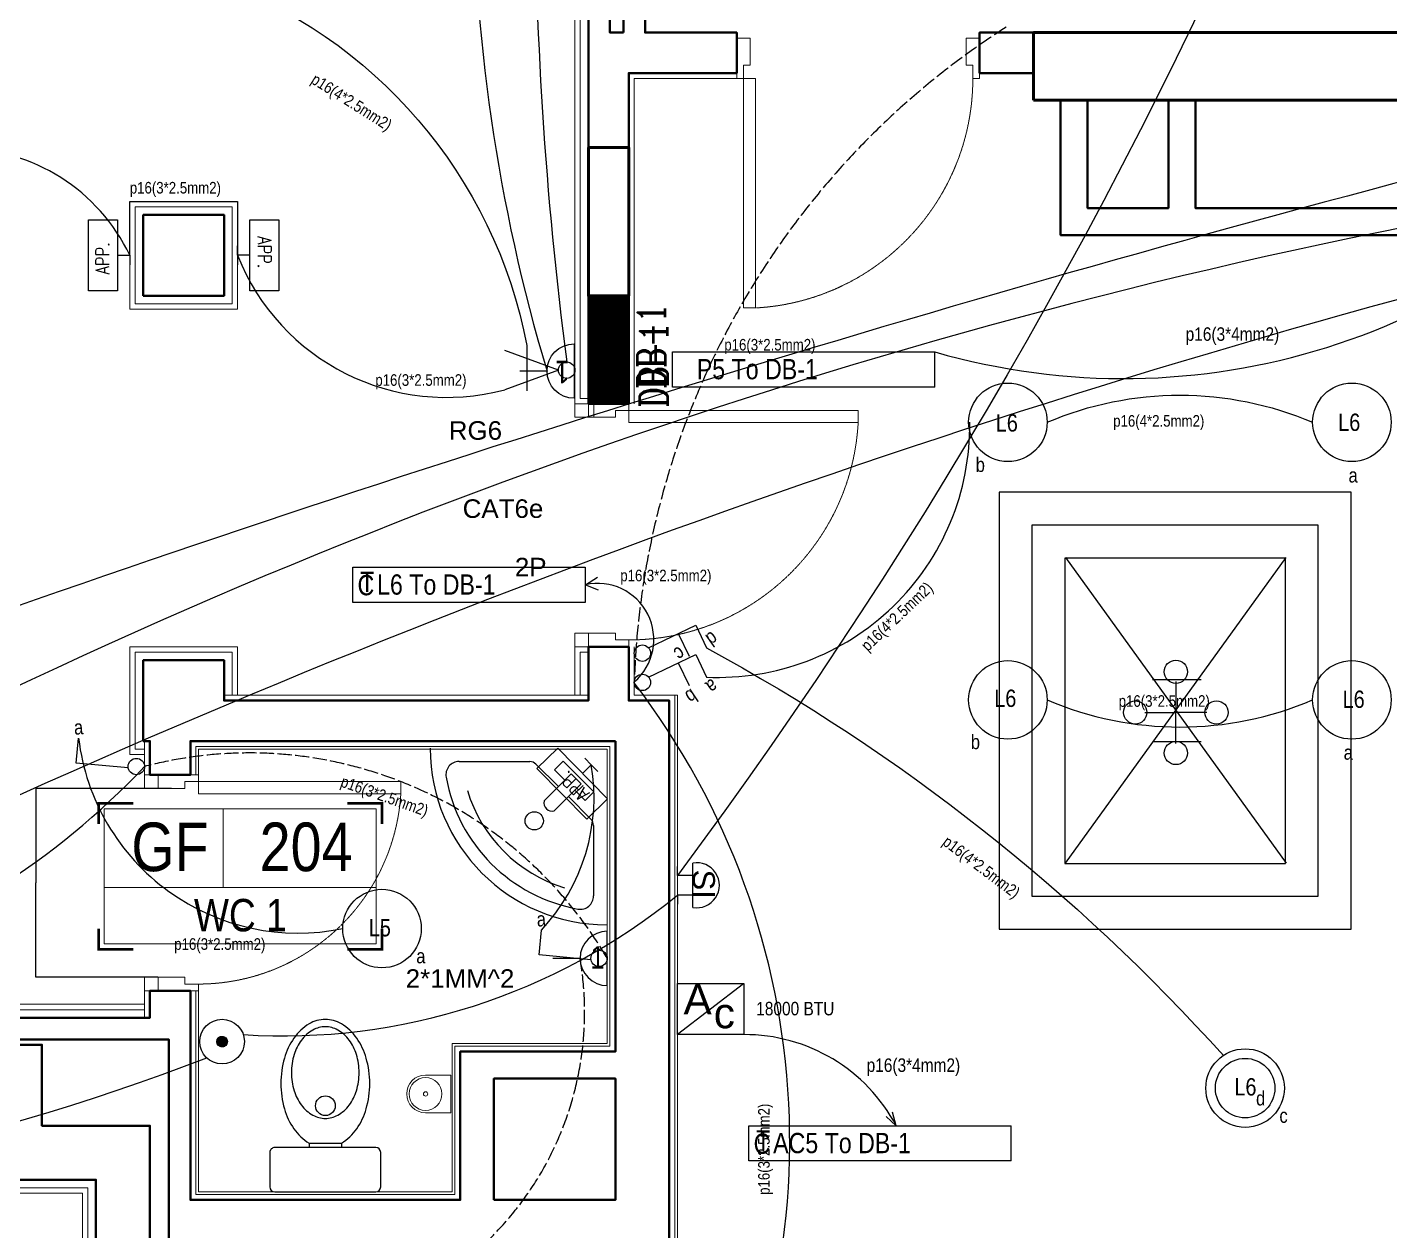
# Model space of a CAD drawing. Header units: inches. Extents: x 23642 to 146359, y -5490 to 33031.
# Drawn here: x 35380 to 41151, y 11859 to 16955 of the extents above; entities that cross this region are included whole.
import ezdxf
from ezdxf.enums import TextEntityAlignment as Align

# ---------------------------------------------------------------- set-up
doc = ezdxf.new("R2010")
doc.units = ezdxf.units.IN
doc.header["$LTSCALE"] = 5
doc.header["$MEASUREMENT"] = 0
for name, pattern in [('120', [200000, 100000, 100000]), ('ACAD_ISO02W100', [15, 12, -3]), ('Hidden (½x)', [0.1875, 0.125, -0.0625])]:
    doc.linetypes.add(name, pattern=pattern)
for name, color, linetype, lineweight in [('00-marble', 105, 'Continuous', 20), ('00-PLASTER', 103, 'Continuous', 15), ('00-structure', 7, 'Continuous', 50), ('00-wall15-20', 30, 'Continuous', 40), ('00-wood', 35, 'Continuous', 18), ('00_Annotation', 231, 'Continuous', 15), ('_att-Text', 241, 'Continuous', 20), ('_hidden', 253, 'Hidden (½x)', 9), ('equipments', 137, 'Continuous', 13), ('section2', 5, 'Continuous', 35)]:
    doc.layers.add(name, color=color, linetype=linetype, lineweight=lineweight)
for name, color, linetype in [('1lowpower', 4, 'Continuous'), ('furn', 7, 'Continuous'), ('Lighting', 3, 'Continuous'), ('LowPower', 4, 'Continuous'), ('Power', 2, 'Continuous'), ('WALL1', 7, 'Continuous')]:
    doc.layers.add(name, color=color, linetype=linetype)
doc.styles.add('ROMANC', font='romanc', dxfattribs={"height": 0.3})
doc.styles.add('ROMANS', font='')
doc.styles.get("Standard").update_dxf_attribs({"font": 'arial.ttf'})
doc.styles.add('STYLE5', font='', dxfattribs={"height": 20})
doc.styles.get('ROMANS').set_extended_font_data('Arial Narrow')
doc.styles.get('STYLE5').set_extended_font_data('Arial Narrow')
doc.dimstyles.get("Standard").update_dxf_attribs({"dimtxt": 0.18, "dimasz": 0.18, "dimexe": 0.18, "dimexo": 0.0625, "dimgap": 0.09, "dimtad": 0, "dimtih": 1, "dimtoh": 1, "dimdec": 4, "dimzin": 0, "dimdsep": 46, "dimtxsty": 'Standard', "dimcen": 0.09, "dimadec": 0, "dimazin": 0, "dimtfac": 1, "dimtdec": 4, "dimtofl": 0, "dimtmove": 0, "dimatfit": 3, "dimfxl": 1, "dimtolj": 1, "dimtzin": 0, "dimarcsym": 0})

# ---------------------------------------------------------------- blocks, each defined once
blk = doc.blocks.new('door 900x150')
at = {"layer": '00-wood'}
for points in [[(70, 0), (70, 850), (25, 850), (25, 0)], [(0, 0), (25, 0), (25, -50), (50, -50), (50, -150), (0, -150)], [(900, 0), (875, 0), (875, -50), (850, -50), (850, -150), (900, -150)]]:
    blk.add_lwpolyline(points, close=True, dxfattribs=at)
at = {"layer": '_hidden'}
blk.add_arc((22.8, -0.9), 852.2, 0.0583, 86.8267, dxfattribs=at)
blk = doc.blocks.new('door 80x150')
at = {"layer": '00-wood'}
for points in [[(0, 800), (0, 775), (-50, 775), (-50, 750), (-150, 750), (-150, 800)], [(0, 70), (750, 70), (750, 25), (0, 25)], [(0, 0), (0, 25), (-50, 25), (-50, 50), (-150, 50), (-150, 0)]]:
    blk.add_lwpolyline(points, close=True, dxfattribs=at)
at = {"layer": '_hidden'}
blk.add_arc((-1, 22.5), 752.5, 3.6181, 89.9248, dxfattribs=at)
blk = doc.blocks.new('ROOM TAG')
at = {"layer": '00_Annotation', "lineweight": 25, "const_width": 10}
for points in [[(-332.6, 312.4), (-461.2, 312.4), (-461.2, 235.1)], [(460.5, 312.4), (589.1, 312.4), (589.1, 235.1)], [(-332.6, -229.2), (-461.2, -229.2), (-461.2, -152)], [(460.5, -229.2), (589.1, -229.2), (589.1, -152)]]:
    blk.add_lwpolyline(points, dxfattribs=at)
at = {"layer": '00_Annotation'}
blk.add_lwpolyline([(-440.2, 291.4), (568.1, 291.4), (568.1, -208.2), (-440.2, -208.2)], close=True, dxfattribs=at)
blk.add_lwpolyline([(-440.2, 291.4), (-440.2, -208.2)], dxfattribs=at)
at = {"layer": '_att-Text', "transparency": 33554687}
for points in [[(-440.2, 291.4), (568.1, 291.4)], [(-440.2, 0), (568.1, 0)]]:
    blk.add_lwpolyline(points, dxfattribs=at)
blk.add_lwpolyline([(-440.2, 291.4), (0, 291.4), (0, 0), (-440.2, 0)], close=True, dxfattribs=at)
at = {"layer": '00_Annotation', "style": 'STYLE5'}
for tag, height, p in [('FL', 180, (-196.6, 150.8)), ('#', 180, (307.8, 150.8)), ('NAME', 120, (64, -102.2))]:
    blk.add_attdef(tag, text='', height=height, dxfattribs=at).set_placement(p, align=Align.MIDDLE_CENTER)
blk = doc.blocks.new('rtert')
at = {"layer": 'Lighting'}
for p, q in [((-43692.4, 24985.5), (-43692.4, 25420.2)), ((-43692.4, 25420.2), (-43514.8, 25420.2)), ((-43514.8, 25420.2), (-43514.8, 24985.5)), ((-43767.5, 25202.8), (-43767.5, 25260.8)), ((-43767.5, 25202.8), (-43767.5, 25144.8)), ((-43692.4, 25202.8), (-43767.5, 25202.8)), ((-43514.8, 24985.5), (-43692.4, 24985.5))]:
    blk.add_line(p, q, dxfattribs=at)
at = {"layer": 'Lighting', "style": 'ROMANC', "width": 0.8}
blk.add_text('APP.', height=81.58, rotation=270, dxfattribs=at).set_placement((-43642.9, 25318.7))
blk = doc.blocks.new('*D51')
at = {"color": 0, "lineweight": -2, "transparency": 16777216}
for p, q in [((35990.5, 13732), (35415.4, 13732)), ((35415.6, 13731.8), (35415.6, 13332.2)), ((35415.6, 12932.2), (35415.6, 13331.8)), ((35933.4, 12932), (35415.4, 12932))]:
    blk.add_line(p, q, dxfattribs=at)
at = {"color": 0, "transparency": 16777216}
for points in [[(35415.5, 13731.8), (35415.6, 13731.8), (35415.6, 13732)], [(35415.5, 12932.2), (35415.6, 12932.2), (35415.6, 12932)]]:
    blk.add_solid(points, dxfattribs=at)
at = {"layer": 'Defpoints', "color": 0, "transparency": 16777216}
for p in [(35415.6, 13732), (35990.6, 13732), (35933.5, 12932)]:
    blk.add_point(p, dxfattribs=at)
at = {"color": 0, "transparency": 16777216, "insert": (35415.6, 13332), "char_height": 0.18, "attachment_point": 5}
blk.add_mtext('\\A1;800.0000', dxfattribs=at)
blk = doc.blocks.new('WCD-7')
for p, q in [((0.205, 0), (-0.205, 0)), ((-0.225, -0.02), (-0.225, -0.16)), ((0.225, -0.16), (0.225, -0.02)), ((-0.205, -0.18), (0.205, -0.18)), ((-0.0653, -0.198), (-0.0653, -0.18)), ((0.0653, -0.198), (-0.0653, -0.198)), ((0, -0.18), (0.06, -0.18)), ((0.0653, -0.198), (0.0653, -0.18))]:
    blk.add_line(p, q)
for points in [[(-0.0653, -0.198, 0.106906), (-0.1276, -0.2562, 0.081879), (-0.1659, -0.3369, 0.070099), (-0.1805, -0.44, 0.070099), (-0.1659, -0.5431, 0.081879), (-0.1276, -0.6238, 0.106906), (-0.0653, -0.682, 0.135333), (0, -0.7, 0.135333)], [(0, -0.7, 0.135333), (0.0653, -0.682, 0.106906), (0.1276, -0.6238, 0.081879), (0.1659, -0.5431, 0.070099), (0.1805, -0.44, 0.070099), (0.1659, -0.3369, 0.081879), (0.1276, -0.2562, 0.106906), (0.0653, -0.198, 0.135332)]]:
    blk.add_lwpolyline(points, format="xyb")
blk.add_lwpolyline([(0, -0.67, 0.128425), (0.0503, -0.6569, 0.106273), (0.0972, -0.6155, 0.085045), (0.1265, -0.5574, 0.074394), (0.1374, -0.484, 0.074394), (0.1265, -0.4106, 0.085045), (0.0972, -0.3525, 0.106273), (0.0503, -0.3111, 0.128425), (0, -0.298, 0.128425), (-0.0503, -0.3111, 0.106273), (-0.0972, -0.3525, 0.085045), (-0.1265, -0.4106, 0.074394), (-0.1374, -0.484, 0.074394), (-0.1265, -0.5574, 0.085045), (-0.0972, -0.6155, 0.106273), (-0.0503, -0.6569, 0.128425)], format="xyb", close=True)
blk.add_circle((-0.0003, -0.3498), 0.04)
for centre, start, end in [((-0.205, -0.02), 90, 180), ((0.205, -0.02), 0, 90), ((-0.205, -0.16), 180, 270), ((0.205, -0.16), 270, 0)]:
    blk.add_arc(centre, 0.02, start, end)
blk = doc.blocks.new('wc acces')
at = {"layer": 'equipments', "color": 7, "linetype": 'Continuous', "lineweight": 0}
for p, q in [((-57, 0), (57, 0)), ((-57, 0), (-57, -77)), ((57, 0), (57, -77))]:
    blk.add_line(p, q, dxfattribs=at)
for radius in [49.6, 6.49]:
    blk.add_circle((0, -77), radius, dxfattribs=at)
blk.add_arc((0, -77), 57, 180, 0, dxfattribs=at)
blk = doc.blocks.new('DP023')
at = {"layer": 'WALL1', "linetype": '120'}
for p, q in [((-1237.9, 1214.7), (-1237.9, -1441.4)), ((903.1, 1214.7), (-1237.9, 1214.7)), ((903.1, -1441.4), (903.1, 1214.7)), ((-1037.9, 1014.7), (-1037.9, -1241.4)), ((703.1, 1014.7), (-1037.9, 1014.7)), ((703.1, -1241.4), (703.1, 1014.7)), ((-837.9, 814.7), (-837.9, -1041.4)), ((503.1, 814.7), (-837.9, 814.7)), ((-833.5, -1040.9), (508.3, 817.5)), ((-833.5, 817.5), (508.3, -1040.9)), ((503.1, -1041.4), (503.1, 814.7)), ((-303.8, 76.5), (-9.6, 76.5)), ((-162.6, 64.7), (-162.6, -123.5)), ((-350.8, -123.5), (-162.6, -123.5)), ((25.6, -123.5), (-162.6, -123.5)), ((-162.6, -311.7), (-162.6, -123.5)), ((-303.8, -299.9), (-9.6, -299.9)), ((-837.9, -1041.4), (503.1, -1041.4)), ((-1037.9, -1241.4), (703.1, -1241.4)), ((-1237.9, -1441.4), (903.1, -1441.4))]:
    blk.add_line(p, q, dxfattribs=at)
for centre in [(-162.6, 123.5), (-409.6, -123.5), (84.4, -123.5), (-162.6, -370.5)]:
    blk.add_circle(centre, 70.6, dxfattribs=at)
blk = doc.blocks.new('terte')
at = {"layer": 'Lighting'}
for p, q in [((-46824.3, 23230.4), (-46810.2, 23382.5)), ((-46706.8, 23219.5), (-46692.7, 23371.5)), ((-46506.6, 23201), (-46824.3, 23230.4))]:
    blk.add_line(p, q, dxfattribs=at)
blk.add_circle((-46457.3, 23209.4), 50.1, dxfattribs=at)
at = {"layer": 'Lighting', "style": 'ROMANS'}
for s, rotation, p in [('a', 4.56487, (-46835.4, 23403.3)), ('b', 2.79795, (-46696.9, 23392.1))]:
    blk.add_text(s, height=88.3, rotation=rotation, dxfattribs=at).set_placement(p)
blk = doc.blocks.new('A$C557123C3')
at = {"layer": 'Power'}
for p, q in [((230.3, 230.3), (0, 230.3)), ((115.1, 115.1), (115.1, 0))]:
    blk.add_line(p, q, dxfattribs=at)
blk.add_arc((115.1, 230.3), 115.1, 180, 0, dxfattribs=at)
blk = doc.blocks.new('tttt')
at = {"layer": '1lowpower', "ltscale": 20}
for p, q in [((-74938.6, 33853), (-75125.7, 33853)), ((-75074.2, 33853), (-75074.2, 33787.6)), ((-74990.1, 33853), (-74990.1, 33787.6)), ((-75074.2, 33787.6), (-75111.6, 33787.6)), ((-74990.1, 33787.6), (-74952.7, 33787.6))]:
    blk.add_line(p, q, dxfattribs=at)
blk.add_arc((-75032.2, 33870.3), 95.1, 349.55341, 190.44659, dxfattribs=at)
blk.add_text('SI', height=93.51, dxfattribs=at).set_placement((-75036.8, 33899.8), align=Align.MIDDLE)
blk = doc.blocks.new('erewr')
at = {"layer": '1lowpower', "ltscale": 20}
for p, q in [((-178673.2, 14439.3), (-178650.5, 14462)), ((-178673.2, 14439.9), (-178651.1, 14462)), ((-178673.1, 14437.7), (-178648.9, 14461.9)), ((-178673.1, 14438.3), (-178649.5, 14461.9)), ((-178673.1, 14438.8), (-178650, 14461.9)), ((-178673.1, 14440.5), (-178651.7, 14461.9)), ((-178673.1, 14441.1), (-178652.3, 14461.9)), ((-178673.1, 14441.7), (-178652.9, 14461.9)), ((-178673, 14436.7), (-178647.9, 14461.8)), ((-178673, 14437.2), (-178648.4, 14461.8)), ((-178673, 14442.3), (-178653.5, 14461.8)), ((-178672.9, 14436.2), (-178647.4, 14461.7)), ((-178672.9, 14442.9), (-178654.1, 14461.7)), ((-178672.8, 14435.8), (-178647, 14461.6)), ((-178672.8, 14443.6), (-178654.8, 14461.6)), ((-178672.7, 14435.3), (-178646.5, 14461.5)), ((-178672.7, 14444.3), (-178655.5, 14461.5)), ((-178672.6, 14434.8), (-178646, 14461.4)), ((-178672.5, 14434.4), (-178645.6, 14461.3)), ((-178672.5, 14445), (-178656.2, 14461.3)), ((-178672.4, 14433.9), (-178645.1, 14461.2)), ((-178672.3, 14433.5), (-178644.7, 14461.1)), ((-178672.3, 14445.8), (-178657, 14461.1)), ((-178672.2, 14433.1), (-178644.3, 14461)), ((-178672.1, 14446.6), (-178657.8, 14460.9)), ((-178672, 14432.6), (-178643.9, 14460.8)), ((-178671.9, 14432.2), (-178643.4, 14460.7)), ((-178671.8, 14447.4), (-178658.6, 14460.6)), ((-178671.7, 14431.8), (-178643, 14460.5)), ((-178671.6, 14431.4), (-178642.6, 14460.4)), ((-178671.4, 14431), (-178642.2, 14460.2)), ((-178671.4, 14448.4), (-178659.6, 14460.2)), ((-178671.3, 14430.6), (-178641.8, 14460.1)), ((-178671.1, 14430.3), (-178641.5, 14459.9)), ((-178670.9, 14429.9), (-178641.1, 14459.7)), ((-178670.9, 14449.4), (-178660.6, 14459.7)), ((-178670.7, 14429.5), (-178640.7, 14459.5)), ((-178670.5, 14429.1), (-178640.3, 14459.3)), ((-178670.3, 14428.8), (-178640, 14459.1)), ((-178670.3, 14450.5), (-178661.7, 14459.1)), ((-178670.1, 14428.4), (-178639.6, 14458.9)), ((-178669.9, 14428.1), (-178639.3, 14458.7)), ((-178669.7, 14427.7), (-178638.9, 14458.5)), ((-178669.5, 14427.4), (-178638.6, 14458.3)), ((-178669.4, 14452), (-178663.2, 14458.2)), ((-178669.3, 14427.1), (-178638.3, 14458.1)), ((-178669, 14426.7), (-178637.9, 14457.8)), ((-178668.8, 14426.4), (-178637.6, 14457.6)), ((-178668.6, 14426.1), (-178637.3, 14457.4)), ((-178668.3, 14425.8), (-178637, 14457.1)), ((-178668.1, 14425.5), (-178636.7, 14456.9)), ((-178667.8, 14425.2), (-178636.4, 14456.6)), ((-178667.6, 14424.9), (-178636.1, 14456.4)), ((-178667.6, 14454.3), (-178665.5, 14456.4)), ((-178667.3, 14424.6), (-178635.8, 14456.1)), ((-178667, 14424.3), (-178635.5, 14455.8)), ((-178666.8, 14424), (-178635.2, 14455.6)), ((-178666.5, 14423.7), (-178634.9, 14455.3)), ((-178666.2, 14423.4), (-178634.6, 14455)), ((-178665.9, 14423.2), (-178634.4, 14454.7)), ((-178665.6, 14422.9), (-178634.1, 14454.4)), ((-178665.3, 14422.6), (-178633.8, 14454.1)), ((-178665, 14422.4), (-178633.6, 14453.8)), ((-178664.7, 14422.1), (-178633.3, 14453.5)), ((-178664.4, 14421.9), (-178633.1, 14453.2)), ((-178664.1, 14421.7), (-178632.9, 14452.9)), ((-178663.7, 14421.4), (-178632.6, 14452.5)), ((-178663.4, 14421.2), (-178632.4, 14452.2)), ((-178663.1, 14421), (-178632.2, 14451.9)), ((-178662.7, 14420.8), (-178632, 14451.5)), ((-178662.4, 14420.5), (-178631.7, 14451.2)), ((-178662, 14420.3), (-178631.5, 14450.8)), ((-178661.7, 14420.1), (-178631.3, 14450.5)), ((-178661.3, 14419.9), (-178631.1, 14450.1)), ((-178661, 14419.7), (-178630.9, 14449.8)), ((-178660.6, 14419.6), (-178630.8, 14449.4)), ((-178660.2, 14419.4), (-178630.6, 14449)), ((-178659.8, 14419.2), (-178630.4, 14448.6)), ((-178659.4, 14419), (-178630.2, 14448.2)), ((-178659, 14418.9), (-178630.1, 14447.8)), ((-178658.6, 14418.7), (-178629.9, 14447.4)), ((-178658.2, 14418.6), (-178629.8, 14447)), ((-178657.8, 14418.4), (-178629.6, 14446.6)), ((-178657.4, 14418.3), (-178629.5, 14446.2)), ((-178656.9, 14418.2), (-178629.4, 14445.7)), ((-178656.5, 14418.1), (-178629.3, 14445.3)), ((-178656.1, 14417.9), (-178629.1, 14444.9)), ((-178655.6, 14417.8), (-178629, 14444.4)), ((-178655.1, 14417.7), (-178628.9, 14443.9)), ((-178654.7, 14417.7), (-178628.9, 14443.5)), ((-178654.2, 14417.6), (-178628.8, 14443)), ((-178653.7, 14417.5), (-178628.7, 14442.5)), ((-178653.2, 14417.5), (-178628.7, 14442)), ((-178652.7, 14417.4), (-178628.6, 14441.5)), ((-178652.2, 14417.4), (-178628.6, 14441)), ((-178651.6, 14417.3), (-178628.5, 14440.4)), ((-178651.1, 14417.3), (-178628.5, 14439.9)), ((-178650.5, 14417.3), (-178628.5, 14439.3)), ((-178650, 14417.3), (-178628.5, 14438.8)), ((-178649.4, 14417.4), (-178628.6, 14438.2)), ((-178648.8, 14417.4), (-178628.6, 14437.6)), ((-178648.1, 14417.5), (-178628.7, 14436.9)), ((-178647.5, 14417.6), (-178628.8, 14436.3)), ((-178646.8, 14417.7), (-178628.9, 14435.6)), ((-178646.1, 14417.8), (-178629, 14434.9)), ((-178645.4, 14418), (-178629.2, 14434.2)), ((-178644.6, 14418.2), (-178629.4, 14433.4)), ((-178643.8, 14418.5), (-178629.7, 14432.6)), ((-178643, 14418.8), (-178630, 14431.8)), ((-178642, 14419.1), (-178630.3, 14430.8)), ((-178641, 14419.6), (-178630.8, 14429.8)), ((-178639.8, 14420.3), (-178631.5, 14428.6)), ((-178638.3, 14421.2), (-178632.4, 14427.1)), ((-178635.4, 14423.5), (-178634.7, 14424.2))]:
    blk.add_line(p, q, dxfattribs=at)
for radius in [94.7, 22.3]:
    blk.add_circle((-178650.8, 14439.6), radius, dxfattribs=at)

msp = doc.modelspace()

# ---------------------------------------------------------------- hatches: boundary and pattern name
at = {"layer": 'Lighting'}
h = msp.add_hatch(dxfattribs=at)
h.set_pattern_fill('ANSI31', color=256, scale=21.572953, angle=90, style=0)
h.set_pattern_definition([(135, (26502.3662, 10297.3198), (-1.9067977, -1.9067977), [])])
h.paths.add_polyline_path([(37756.31428, 15360.57507), (37927.74285, 15360.57507), (37927.74285, 15817.71793), (37756.31428, 15817.71793)])
at = {"layer": 'Power'}
h = msp.add_hatch(dxfattribs=at)
h.set_pattern_fill('ANSI31', color=256, scale=14.386449, angle=90, style=0)
h.set_pattern_definition([(135, (30337.3186, 12114.1574), (-1.27159442, -1.27159442), [])])
h.paths.add_polyline_path([(37842.78752, 15360.57507), (37927.74285, 15360.57507), (37927.74285, 15817.71793), (37842.28752, 15817.71793)])

# ---------------------------------------------------------------- linework, layer by layer
at = {"layer": '00-marble'}
for points in [[(37756.31428, 15360.57507), (37699.17142, 15360.57507), (37699.17142, 17989.1465), (37847.74285, 17989.1465), (37847.74285, 17966.28935), (37722.02857, 17966.28935), (37722.02857, 15383.43221), (37756.31428, 15383.43221)], [(36270.6, 14126.28935), (36270.6, 14332.00364), (35813.45714, 14332.00364), (35813.45714, 13874.86078), (35876.31428, 13874.86078)], [(37699.17142, 14126.28935), (37699.17142, 14332.00364), (37756.31428, 14332.00364)], [(36247.74285, 14126.28935), (36247.74285, 14309.1465), (35836.31428, 14309.1465), (35836.31428, 13897.71793), (35876.31428, 13897.71793)], [(37722.02857, 14126.28935), (37722.02857, 14309.1465), (37756.31428, 14309.1465)]]:
    msp.add_lwpolyline(points, dxfattribs=at)
for points in [[(35813.45714, 15760.57507), (36270.6, 15760.57507), (36270.6, 16217.71793), (35813.45714, 16217.71793)], [(35836.31428, 15783.43221), (36247.74285, 15783.43221), (36247.74285, 16194.86078), (35836.31428, 16194.86078)]]:
    msp.add_lwpolyline(points, close=True, dxfattribs=at)
at = {"layer": '00-marble', "transparency": 33554687}
for points in [[(35270.6, 12474.86078), (35270.6, 12017.71793), (35613.45714, 12017.71793), (35613.45714, 8903.43221), (36544.88571, 8903.43221), (36544.88571, 9360.57507), (36802.02857, 9360.57507), (36802.02857, 9577.71793), (37430.6, 9577.71793), (37430.6, 9360.57507), (37687.74285, 9360.57507), (37687.74285, 8903.43221), (38716.31428, 8903.43221), (38716.31428, 9360.57507), (38973.45714, 9360.57507), (38973.45714, 9794.86078)], [(35293.45714, 12474.86078), (35293.45714, 12040.57507), (35636.31428, 12040.57507), (35636.31428, 8926.28935), (36522.02857, 8926.28935), (36522.02857, 9383.43221), (36779.17142, 9383.43221), (36779.17142, 9600.57507), (37453.45714, 9600.57507), (37453.45714, 9383.43221), (37710.6, 9383.43221), (37710.6, 8926.28935), (38693.45714, 8926.28935), (38693.45714, 9383.43221), (38950.6, 9383.43221), (38950.6, 9794.86078)]]:
    msp.add_lwpolyline(points, dxfattribs=at)
at = {"layer": '00-PLASTER', "transparency": 33554687}
for points in [[(37950.6, 15360.57507), (37950.6, 16737.71793), (38384.88571, 16737.71793)], [(38133.45714, 14126.28935), (37950.6, 14126.28935), (37950.6, 14332.00364)], [(36213.45714, 14126.28935), (37756.31428, 14126.28935)], [(38122.02857, 11703.43221), (38122.02857, 14126.28935)], [(38133.45714, 11703.43221), (38133.45714, 14126.28935)], [(35876.31428, 13932.00364), (35876.31428, 13789.1465)], [(36093.45714, 13789.1465), (36093.45714, 13909.1465), (37847.74285, 13909.1465), (37847.74285, 12640.57507), (37190.6, 12640.57507), (37190.6, 12012.00364), (36093.45714, 12012.00364), (36093.45714, 12874.86078)], [(36104.88571, 13789.1465), (36104.88571, 13897.71793), (37836.31428, 13897.71793), (37836.31428, 12652.00364), (37179.17142, 12652.00364), (37179.17142, 12023.43221), (36104.88571, 12023.43221), (36104.88571, 12874.86078)], [(35876.31428, 12760.57507), (35876.31428, 12874.86078)]]:
    msp.add_lwpolyline(points, dxfattribs=at)
at = {"layer": '00-structure'}
for points in [[(39642.02857, 16646.28935), (43756.31428, 16646.28935), (43756.31428, 16932.00364), (39642.02857, 16932.00364)], [(37756.31428, 16446.28935), (37756.31428, 15817.71793), (37927.74285, 15817.71793), (37927.74285, 16446.28935)]]:
    msp.add_lwpolyline(points, close=True, dxfattribs=at)
at = {"layer": '00-wall15-20'}
for points in [[(37904.88571, 16932.00364), (37847.74285, 16932.00364), (37847.74285, 16932.00364), (37847.74285, 16932.00364), (37847.74285, 16932.00364), (37847.74285, 16932.00364), (37847.74285, 17932.00364), (37756.31428, 17932.00364), (37756.31428, 16446.28935), (37927.74285, 16446.28935), (37927.74285, 16760.57507), (38384.88571, 16760.57507), (38384.88571, 16932.00364), (37996.31428, 16932.00364), (37996.31428, 17932.00364), (37904.88571, 17932.00364), (37904.88571, 16932.00364)], [(37870.6, 13932.00364), (36070.6, 13932.00364), (36070.6, 13789.1465), (35899.17142, 13789.1465), (35899.17142, 13932.00364), (35870.6, 13932.00364), (35870.6, 14274.86078), (36213.45714, 14274.86078), (36213.45714, 14103.43221), (37756.31428, 14103.43221), (37756.31428, 14332.00364), (37927.74285, 14332.00364), (37927.74285, 14103.43221), (38099.17142, 14103.43221), (38099.17142, 11703.43221)], [(35299.17142, 12760.57507), (35899.17142, 12760.57507), (35899.17142, 12874.86078), (36070.6, 12874.86078), (36070.6, 11989.1465), (37213.45714, 11989.1465), (37213.45714, 12617.71793), (37870.6, 12617.71793), (37870.6, 13932.00364)], [(35979.17142, 9726.28935), (35979.17142, 12669.1465), (35299.17142, 12669.1465)], [(35299.17142, 12646.28935), (35442.02857, 12646.28935), (35442.02857, 12303.43221), (35899.17142, 12303.43221), (35899.17142, 9703.43221), (38916.31428, 9703.43221), (38916.31428, 9417.71793), (38659.17142, 9417.71793), (38659.17142, 8960.57507), (37744.88571, 8960.57507), (37744.88571, 9417.71793), (37487.74285, 9417.71793), (37487.74285, 9634.86078), (36744.88571, 9634.86078)], [(36744.88571, 9634.86078), (36744.88571, 9417.71793), (36487.74285, 9417.71793), (36487.74285, 8960.57507), (35670.6, 8960.57507), (35670.6, 9074.86078), (35670.6, 9074.86078), (35670.6, 9074.86078), (35670.6, 9074.86078), (35670.6, 12074.86078), (35327.74285, 12074.86078)]]:
    msp.add_lwpolyline(points, dxfattribs=at)
for points in [[(39413.45714, 16760.57507), (39642.02857, 16760.57507), (39642.02857, 16932.00364), (39413.45714, 16932.00364)], [(39756.31428, 16646.28935), (39756.31428, 16074.86078), (41927.74285, 16074.86078), (41927.74285, 16646.28935), (41813.45714, 16646.28935), (41813.45714, 16189.1465), (41584.88571, 16189.1465), (41584.88571, 16646.28935), (41470.6, 16646.28935), (41470.6, 16189.1465), (40327.74285, 16189.1465), (40327.74285, 16646.28935), (40213.45714, 16646.28935), (40213.45714, 16189.1465), (39870.6, 16189.1465), (39870.6, 16646.28935), (39756.31428, 16646.28935)], [(35870.6, 15817.71793), (36213.45714, 15817.71793), (36213.45714, 16160.57507), (35870.6, 16160.57507)], [(37756.31428, 15817.71793), (37927.74285, 15817.71793), (37927.74285, 15360.57507), (37756.31428, 15360.57507)], [(37356.31428, 11989.1465), (37870.6, 11989.1465), (37870.6, 12503.43221), (37356.31428, 12503.43221), (37356.31428, 11989.1465)]]:
    msp.add_lwpolyline(points, close=True, dxfattribs=at)
at = {"layer": '00-wood', "transparency": 33554687}
for points in [[(37699.17142, 15360.57507), (37779.17142, 15360.57507), (37779.17142, 15303.43221), (37699.17142, 15303.43221)], [(37699.17142, 14332.00364), (37756.31428, 14332.00364), (37756.31428, 14389.1465), (37699.17142, 14389.1465)], [(35933.45714, 13732.00364), (35876.31428, 13732.00364), (35876.31428, 13789.1465), (35933.45714, 13789.1465)], [(35933.45714, 12932.00364), (35876.31428, 12932.00364), (35876.31428, 12874.86078), (35933.45714, 12874.86078)]]:
    msp.add_lwpolyline(points, close=True, dxfattribs=at)
at = {"layer": '00-wood'}
msp.add_lwpolyline([(35299.17142, 12760.57507), (35299.17142, 12817.71793), (35876.31428, 12817.71793), (35876.31428, 12794.86078), (35322.02857, 12794.86078), (35322.02857, 12760.57507), (35299.17142, 12760.57507)], dxfattribs=at)
at = {"layer": 'furn'}
for p, q in [((37208.82458, 13845.58632), (37507.70854, 13845.58632)), ((37534.13526, 13834.64001), (37629.50247, 13739.2728)), ((37684.17185, 13793.94219), (37569.0039, 13678.77423)), ((37613.23951, 13810.27063), (37650.08745, 13847.11857)), ((37656.8699, 13766.64024), (37613.23951, 13810.27063)), ((37650.08745, 13847.11857), (37779.63099, 13717.57503)), ((37726.4546, 13751.65943), (37611.28665, 13636.49148)), ((37671.78522, 13696.99005), (37767.15243, 13601.62284)), ((37742.78305, 13680.72709), (37699.15266, 13724.35748)), ((37779.63099, 13717.57503), (37742.78305, 13680.72709)), ((37778.09874, 13575.19612), (37778.09874, 13276.31217))]:
    msp.add_line(p, q, dxfattribs=at)
msp.add_lwpolyline([(37726.4546, 13751.65943), (37684.17185, 13793.94219)], dxfattribs=at)
msp.add_circle((37527.16155, 13594.56306), 38.61079, dxfattribs=at)
for centre, radius, start, end in [((37834.19499, 13901.68257), 747.46093, 180, 270), ((37208.82458, 13789.56348), 56.02284, 90, 190.164248661), ((37507.70854, 13808.21329), 37.37303, 44.999999978, 90), ((37834.19499, 13901.68257), 691.36434, 190.164248661, 259.835751365), ((37834.19498, 13901.68257), 616.76511, 196.862586524, 253.137414922), ((37603.18921, 13670.67679), 35.13124, 166.673997968, 283.326002007), ((37740.72571, 13575.19612), 37.37303, 0, 44.999999978), ((37722.0759, 13276.31217), 56.02284, 259.835751364, 0)]:
    msp.add_arc(centre, radius, start, end, dxfattribs=at)
at = {"layer": 'Lighting'}
for p, q in [((37629.82545, 15503.18447), (37402.05719, 15586.08534)), ((37496.09055, 15607.13887), (37496.09055, 15415.05372)), ((37629.82545, 15503.18447), (37402.05719, 15420.28361)), ((37744.05975, 14594.1913), (37794.8189, 14626.4299)), ((37744.05975, 14594.1913), (37798.22348, 14572.91938)), ((38011.54894, 14327.18069), (38210.89042, 14422.56837)), ((38137.13918, 14387.27737), (38182.75526, 14291.94874)), ((38210.89042, 14422.56837), (38256.55964, 14327.12869)), ((35587.41841, 13839.0492), (35597.18351, 13944.40125)), ((35807.46349, 13818.65319), (35587.41841, 13839.0492)), ((37547.41841, 13026.56764), (37557.18351, 13131.91968)), ((37767.46349, 13006.17162), (37547.41841, 13026.56764))]:
    msp.add_line(p, q, dxfattribs=at)
for points in [[(37669.58335, 19774.28329, 0.0653002385), (37664.53923, 15537.59834)], [(36162.12166, 17161.12635, -0.2660786485), (37496.09055, 15607.13887)], [(35813.45714, 15989.1465, 0.6324422262), (34384.88571, 15989.1465)], [(36270.6, 15989.1465, 0.3812907684), (37402.05719, 15420.28361), (37402.05719, 15420.28361), (37402.05719, 15420.28361)], [(39699.61719, 15282.1623, -0.2044611694), (40824.297, 15282.1623)], [(38256.31738, 14327.12869, -0.0855932169), (40447.3669, 12598.93761)], [(39699.61719, 14106.77493, 0.2044611694), (40824.297, 14106.77493)], [(35597.18351, 13944.40125, 0.4394224254), (36715.82563, 13138.34367)], [(37557.18351, 13131.91968, 0.2352557764), (37768.89595, 13831.60758)], [(41020.7776, 9902.7754, 0.3560350202), (43687.91737, 12263.44984)]]:
    msp.add_lwpolyline(points, format="xyb", dxfattribs=at)
msp.add_lwpolyline([(35813.45714, 15989.1465), (35813.45714, 16217.71793), (36270.6, 16217.71793), (36270.6, 15989.1465)], dxfattribs=at)
for points in [[(37756.31428, 15360.57507), (37756.31428, 15817.71793), (37927.74285, 15817.71793), (37927.74285, 15360.57507)], [(36758.41794, 14668.06157), (37743.22618, 14668.06157), (37743.22618, 14519.2447), (36758.41794, 14519.2447)]]:
    msp.add_lwpolyline(points, close=True, dxfattribs=at)
for centre, radius in [((37664.49795, 15502.92489), 34.67347), ((39533.38567, 15282.1623), 166.23153), ((40990.52852, 15282.1623), 166.23153), ((37985.21125, 14304.62907), 34.67347), ((39533.38567, 14106.77493), 166.23153), ((40990.52852, 14106.77493), 166.23153), ((35841.64081, 13824.49791), 34.67347), ((36882.05715, 13138.34367), 166.23153), ((37801.64081, 13012.01634), 34.67347), ((40538.17013, 12462.81322), 166.23153), ((40538.17013, 12462.81322), 125.93297)]:
    msp.add_circle(centre, radius, dxfattribs=at)
at = {"layer": 'Lighting', "linetype": 'ACAD_ISO02W100'}
for centre, radius, start, end in [((41367.30639, 14075.25264), 3418.26433, 122.603634879, 178.270076192), ((36321.12125, 12127.17758), 1754.63659, 30.283970609, 104.68494396)]:
    msp.add_arc(centre, radius, start, end, dxfattribs=at)
at = {"layer": 'Lighting'}
for centre, radius, start, end in [((38305.07913, 15268.89846), 1066.98317, 267.392406399, 0.712271455), ((37796.18645, 14362.75745), 237.27917, 310.599485107, 102.673899036), ((35415.07967, 12235.72899), 3194.21439, 328.363505881, 37.459328773), ((33493.63667, 16077.63856), 3279.298, 259.843704892, 316.600578407)]:
    msp.add_arc(centre, radius, start, end, dxfattribs=at)
at = {"layer": 'LowPower'}
for points in [[(37927.74285, 23329.76059, 0.2300319191), (44335.44225, 16532.00364)], [(42263.25646, 23242.77146, -0.1226326871), (38133.45714, 13363.7196)], [(37927.74285, 23027.49468, -0.1069024309), (42552.37587, 16646.28935)], [(42552.37587, 16646.28935, 0.0412013371), (30190.6, 12501.63471)], [(44335.44225, 16532.00364, 0.1537179259), (30190.6, 10920.14066)], [(44335.44225, 16532.00364, 0.0954144386), (30190.6, 10920.14066)], [(36294.72406, 12689.26456, 0.1892008576), (38133.45714, 13279.5584)], [(32997.91065, 11922.93186, 0.0779666206), (36140.0109, 12590.65319)]]:
    msp.add_lwpolyline(points, format="xyb", dxfattribs=at)
at = {"layer": 'Power'}
for p, q in [((38112.78752, 15580.08763), (39224.38602, 15580.08763)), ((38112.78752, 15431.27075), (38112.78752, 15580.08763)), ((39224.38602, 15431.27075), (39224.38602, 15580.08763)), ((39224.38602, 15431.27075), (38112.78752, 15431.27075)), ((38133.45655, 12689.40592), (38133.45655, 12905.20994)), ((38133.45655, 12905.20994), (38414.37441, 12905.20994)), ((38413.92145, 12904.31255), (38133.45655, 12689.40592)), ((38414.37441, 12905.20994), (38414.37441, 12689.40592)), ((38414.37441, 12689.40592), (38133.45655, 12689.40592)), ((39060.46193, 12302.83112), (39044.15086, 12360.70829)), ((38436.22155, 12303.02976), (39547.82005, 12303.02976)), ((38436.22155, 12154.21288), (38436.22155, 12303.02976)), ((39060.46193, 12302.83112), (39018.17113, 12343.21885)), ((39547.82005, 12154.21288), (39547.82005, 12303.02976)), ((39547.82005, 12154.21288), (38436.22155, 12154.21288))]:
    msp.add_line(p, q, dxfattribs=at)
for points in [[(32270.47891, 14450.03647, -0.1278051737), (30732.2336, 23465.47343, 0.21139228), (34150.63388, 23188.29457, -0.2573504293), (37589.11912, 19808.89256, 0.1476794301), (37581.13879, 15499.24401)], [(40992.32316, 9983.80185, 0.4706168165), (43607.4532, 12298.12332, 0.1994046203), (44088.36524, 16416.866, 0.1313149363), (42258.92224, 16531.15171)]]:
    msp.add_lwpolyline(points, format="xyb", dxfattribs=at)
msp.add_lwpolyline([(37756.31428, 15360.57507), (37756.31428, 15817.71793), (37927.74285, 15817.71793), (37927.74285, 15360.57507)], close=True, dxfattribs=at)
at = {"layer": 'Power', "linetype": 'ACAD_ISO02W100'}
for centre, radius, start, end in [((40534.85031, 14987.85106), 2313.91463, 41.833271252, 115.863272511), ((36394.47719, 12784.53324), 1346.06091, 262.062453265, 9.729630526)]:
    msp.add_arc(centre, radius, start, end, dxfattribs=at)
at = {"layer": 'Power'}
for centre, radius, start, end in [((40022.38341, 18350.57864), 2883.12683, 253.93176658, 320.871605785), ((38418.05448, 11962.14174), 727.2735, 27.95127541, 90.289922879)]:
    msp.add_arc(centre, radius, start, end, dxfattribs=at)

# ---------------------------------------------------------------- block references
for name, p, xscale, yscale, zscale, rotation in [('rtert', (5498.2877, 33445.64121), 0.6926406926408061, 0.6926406926408061, 0.6926406926408061, 180), ('terte', (2117.09139, 11470.17549), 0.6926406926408062, 0.6926406926408062, 0.6926406926408062, 210.867388979567), ('rtert', (3901.7879, 5070.46052), 0.692640692640806, 0.692640692640806, 0.692640692640806, 224.4387771649348)]:
    msp.add_blockref(name, p, dxfattribs=dict(xscale=xscale, yscale=yscale, zscale=zscale, rotation=rotation))
for name, p, xscale, yscale, zscale in [('rtert', (66585.76943, -1467.34822), 0.6926406926408061, 0.6926406926408061, 0.6926406926408061), ('DP023', (40358.12951, 14139.77693), 0.6965803903171235, 0.6965803903171235, 0.6965803903171235)]:
    msp.add_blockref(name, p, dxfattribs=dict(xscale=xscale, yscale=yscale, zscale=zscale))
at = {"layer": '00-wood', "yscale": 1.14285714285733, "zscale": 1.14285714285733}
for name, p, xscale, rotation in [('door 900x150', (38384.88571, 16737.71793), -1.14285714285733, 180), ('door 900x150', (37927.74285, 15360.57507), 1.14285714285733, 270), ('door 80x150', (36104.88571, 13789.1465), -1.14285714285733, 180)]:
    msp.add_blockref(name, p, dxfattribs=dict(at, xscale=xscale, rotation=rotation))
at = {"layer": '_att-Text', "transparency": 33554687, "xscale": 1.14285714285733, "yscale": 1.14285714285733, "zscale": 1.14285714285733}
msp.add_blockref('ROOM TAG', (36208.83749, 13312.00519), dxfattribs=at).add_auto_attribs({'#': '204', 'FL': 'GF', 'NAME': 'WC 1'})
at = {"layer": 'furn', "xscale": 1043.364952630281, "yscale": 1043.364952630281, "zscale": 1043.364952630281, "rotation": 180}
msp.add_blockref('WCD-7', (36642.02857, 12023.43221), dxfattribs=at)
at = {"layer": 'LowPower', "rotation": 270}
msp.add_blockref('tttt', (4345.86981, -61710.51253), dxfattribs=at)
at = {"layer": 'LowPower'}
msp.add_blockref('erewr', (214855.61508, -1779.92049), dxfattribs=at)
at = {"layer": 'Power', "xscale": -1, "rotation": 270}
msp.add_blockref('A$C557123C3', (37466.00078, 15383.89336), dxfattribs=at)
at = {"layer": 'Power', "rotation": 270}
msp.add_blockref('A$C557123C3', (37606.03882, 13127.15378), dxfattribs=at)
at = {"layer": 'section2', "color": 0, "xscale": 1.4, "yscale": 1.4, "zscale": 1.4, "rotation": 270}
msp.add_blockref('wc acces', (37174.414, 12438.10495), dxfattribs=at)

# ---------------------------------------------------------------- texts
at = {"layer": 'Lighting', "style": 'ROMANS'}
for s, height, rotation, p in [('p16(4*2.5mm2)', 48.9220092, 327.653230226, (36577.5913, 16720.92276)), ('p16(4*2.5mm2)', 48.9220092, 43.474858347, (38939.81926, 14309.40254)), ('d', 61.15251, 215.432255346, (38278.90575, 14400.27732)), ('c', 61.15251, 213.665338986, (38140.90353, 14336.90844)), ('a', 61.15251, 4.564866367, (35579.74161, 13958.77547)), ('p16(3*2.5mm2)', 48.9220092, 340.549962619, (36702.94032, 13740.78186)), ('p16(4*2.5mm2)', 48.9220092, 323.012741131, (39252.324, 13495.97302)), ('a', 61.15251, 4.564866367, (37539.74161, 13146.2939)), ('p16(3*2.5mm2)', 48.9220092, 90, (38524.35073, 12010.7013))]:
    msp.add_text(s, height=height, rotation=rotation, dxfattribs=at).set_placement(p)
for s, height, p in [('p16(3*2.5mm2)', 48.9220092, (35813.91098, 16250.85405)), ('p16(3*2.5mm2)', 48.9220092, (38332.14197, 15586.05764)), ('p16(3*2.5mm2)', 48.9220092, (36853.95256, 15436.59104)), ('L6', 73.383014, (39482.03361, 15242.82946)), ('p16(4*2.5mm2)', 48.9220092, (39979.29929, 15263.6544)), ('L6', 73.383014, (40932.41173, 15245.57363)), ('b', 61.15251, (39397.06995, 15071.81585)), ('a', 61.15251, (40976.2847, 15027.1402)), ('p16(3*2.5mm2)', 48.9220092, (37891.52957, 14608.97513)), ('C', 85.66789, (36778.47983, 14549.71564)), ('T', 85.66789, (36789.44802, 14564.10517)), ('L6 To DB-1', 85.66789, (36861.28437, 14552.34384)), ('L6', 73.383014, (39475.56413, 14076.87193)), ('L6', 73.383014, (40951.2364, 14072.72242)), ('p16(3*2.5mm2)', 48.9220092, (40002.56314, 14077.43801)), ('b', 61.15251, (39376.38482, 13898.0885)), ('a', 61.15251, (40955.59956, 13853.41285)), ('L5', 73.383014, (36826.29892, 13105.32331)), ('p16(3*2.5mm2)', 48.9220092, (36002.06413, 13048.33383)), ('a', 61.15251, (37027.42728, 12991.28103)), ('L6', 73.383014, (40492.78361, 12431.58449)), ('d', 61.15251, (40584.51692, 12389.35656)), ('c', 61.15251, (40683.54026, 12315.75058))]:
    msp.add_text(s, height=height, dxfattribs=at).set_placement(p)
at = {"layer": 'Lighting', "style": 'ROMANC', "width": 0.8}
msp.add_text('DB-1', height=116.889895, rotation=90, dxfattribs=at).set_placement((38091.56178, 15343.87083))
at = {"layer": 'LowPower', "ltscale": 20, "transparency": 33554687}
for s, p in [('RG6', (37277.89532, 15247.54963)), ('CAT6e', (37394.78977, 14916.68663)), ('2P', (37512.18623, 14669.6577)), ('2*1MM^ 2', (37212.81638, 12927.41336))]:
    msp.add_text(s, height=78.610717, dxfattribs=at).set_placement(p, align=Align.MIDDLE)
at = {"layer": 'Power', "style": 'ROMANC', "width": 0.8}
msp.add_text('DB-1', height=116.889895, rotation=90, dxfattribs=at).set_placement((38081.78752, 15423.08763))
at = {"layer": 'Power', "style": 'ROMANS'}
for s, height, p in [('p16(3*4mm2)', 57.1119265, (40286.29138, 15627.12456)), ('P5 To DB-1', 85.66789, (38215.65215, 15464.37001)), ('1', 95.18654, (37764.92305, 12968.44299)), ('18000 BTU', 57.111927, (38467.38893, 12770.9765)), ('p16(3*4mm2)', 57.1119265, (38934.97358, 12531.42264)), ('C', 85.66789, (38456.28344, 12184.68382)), ('T', 85.66789, (38467.25163, 12199.07335)), ('AC5 To DB-1', 85.6678898, (38539.08798, 12187.31202))]:
    msp.add_text(s, height=height, dxfattribs=at).set_placement(p)
msp.add_text('1', height=95.18654, rotation=180, dxfattribs=at).set_placement((37677.02335, 15542.60416))
at = {"layer": 'Power'}
for s, p in [('A', (38159.31268, 12774.92028)), ('c', (38287.37006, 12716.24231))]:
    msp.add_text(s, height=128.50183, dxfattribs=at).set_placement(p)

# ---------------------------------------------------------------- dimensions: what is measured, and where the dimension line sits
dim = msp.add_linear_dim(base=(35415.56401, 13732.00364), p1=(35933.45714, 12932.00364), p2=(35990.6, 13732.00364), angle=90, dimstyle='Standard')
dim.commit()
dim.dimension.update_dxf_attribs({"geometry": '*D51', "text_midpoint": (35415.56401, 13332.00364)})

doc.saveas('drawing.dxf')
